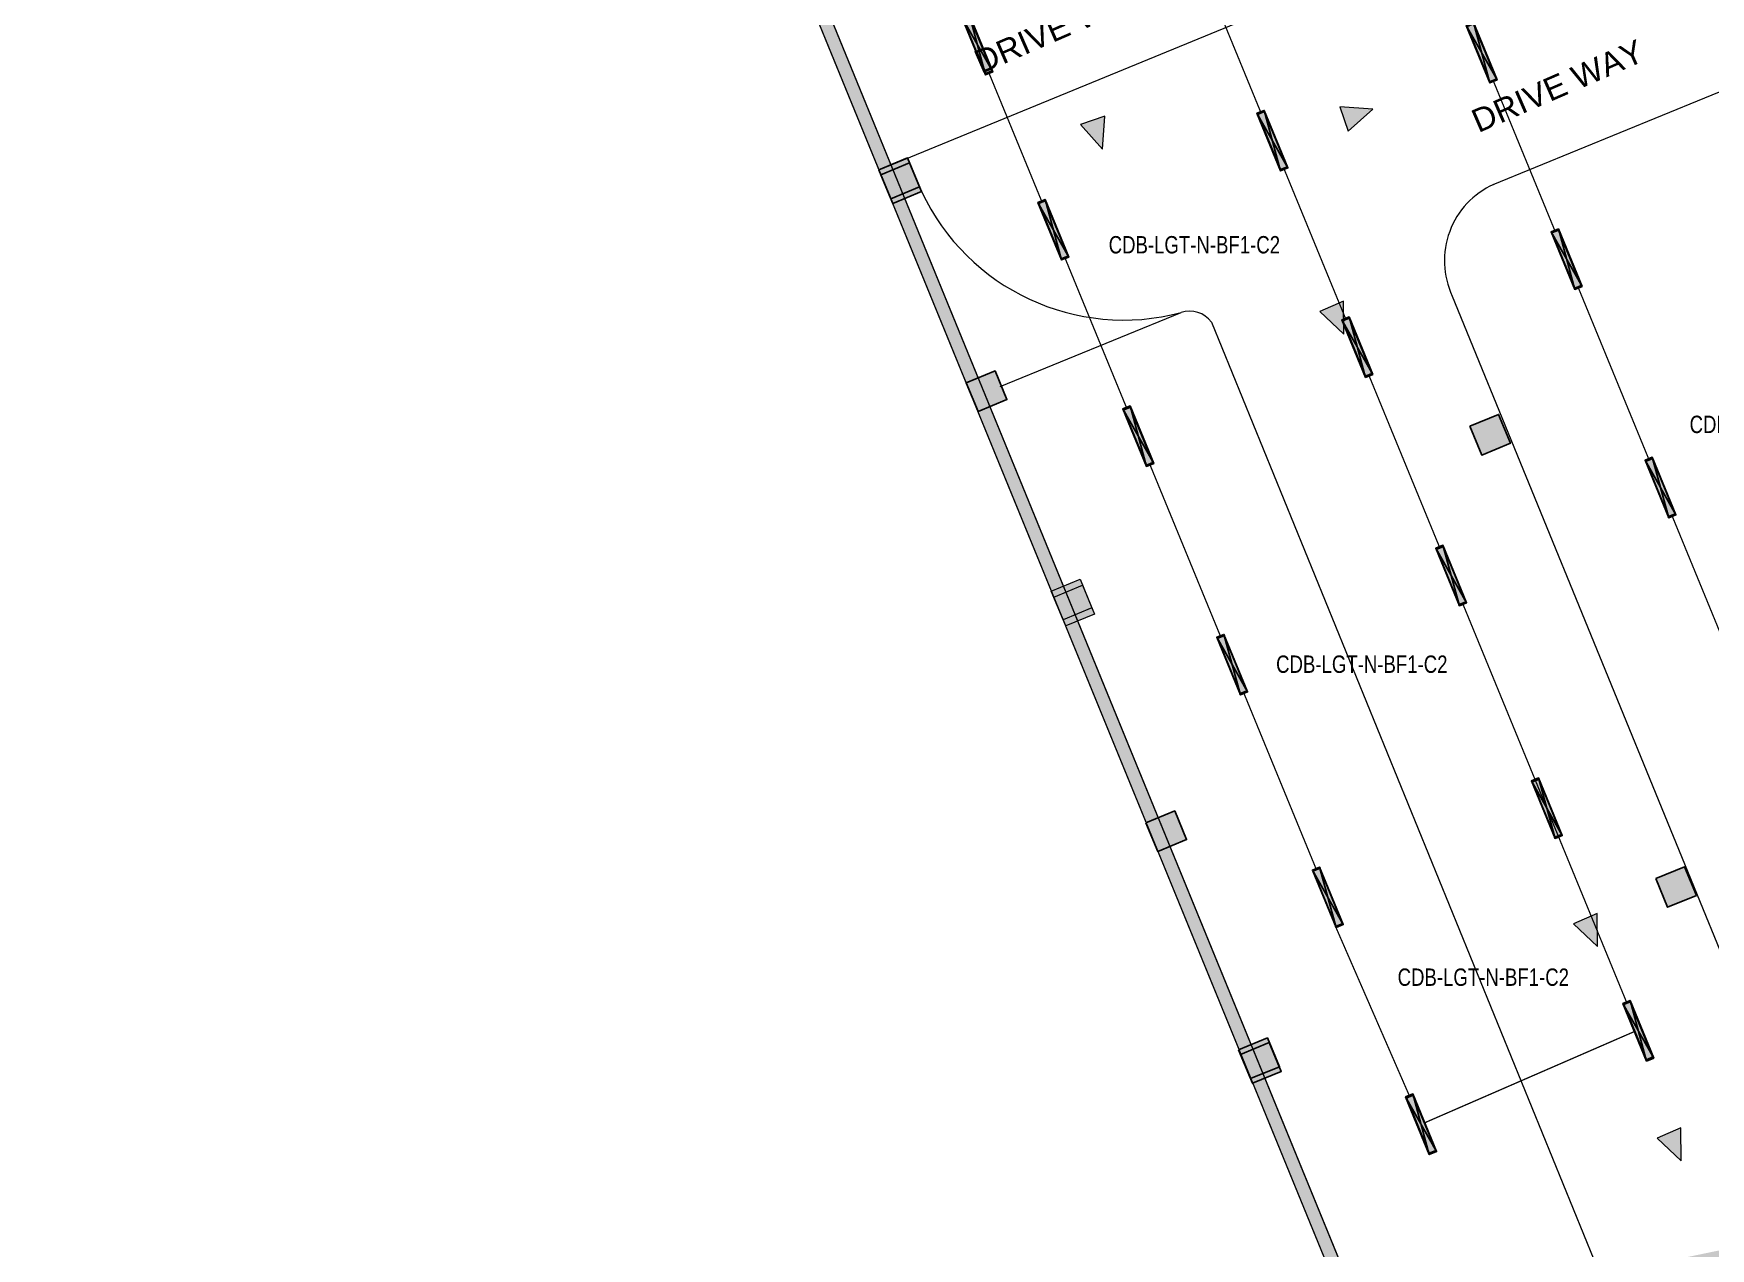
# Model space of a CAD drawing. Header units: inches. Extents: x 1195829 to 1240342, y -967019 to -858076.
# Drawn here: x 1217131 to 1218424, y -912571 to -911634 of the extents above; entities that cross this region are included whole.
import ezdxf

# ---------------------------------------------------------------- set-up
doc = ezdxf.new("R2010")
doc.units = ezdxf.units.IN
doc.header["$LTSCALE"] = 6
doc.layers.get('0').update_dxf_attribs({"color": 251})
doc.layers.add('CELLING', color=251, linetype='Continuous')
doc.layers.add('E-WIRING', color=251, linetype='Continuous')
for name, color, linetype, lineweight in [('column', 251, 'Continuous', 25), ('ELECT TEXT', 3, 'Continuous', 20), ('Hatch', 251, 'Continuous', 0), ('W', 251, 'Continuous', 5), ('wall', 251, 'Continuous', 30)]:
    doc.layers.add(name, color=color, linetype=linetype, lineweight=lineweight)
doc.styles.add('ARI', font='arial.ttf')
doc.styles.get("Standard").update_dxf_attribs({"font": 'stylu.ttf', "height": 96})
pattern_1 = [(0, (-27.81927828272455, 2.940102126449346), (0, 0.001397), [0.001016, -0.000381]), (90, (-27.81927828272455, 2.940102126449346), (-0.001397, 0), [0.001016, -0.000381])]

# ---------------------------------------------------------------- blocks, each defined once
blk = doc.blocks.new('sdfdsf')
at = {"lineweight": -3}
blk.add_hatch(color=7, dxfattribs=at).paths.add_polyline_path([(23236.66559868997, 14983.34885737138), (23242.08212489375, 14983.34885737138), (23242.08212489375, 15029.49406542082), (23236.66559868997, 15029.49406542082)])
at = {"layer": 'Hatch'}
h = blk.add_hatch(dxfattribs=at)
h.set_pattern_fill('ANGLE', color=5, scale=0.0002)
h.set_pattern_definition(pattern_1)
h.paths.add_polyline_path([(23236.37386179186, 15029.49354817548), (23242.37386179186, 15029.49354817548), (23242.37386179186, 15030.44133051667), (23236.37386179186, 15030.44133051667)])
h = blk.add_hatch(dxfattribs=at)
h.set_pattern_fill('ANGLE', color=5, scale=0.0002)
h.set_pattern_definition(pattern_1)
h.paths.add_polyline_path([(23236.37386179186, 14983.34885737138), (23242.37386179186, 14983.34885737138), (23242.37386179186, 14982.44133051666), (23236.37386179186, 14982.44133051666)])
for p, q in [((23242.37386179186, 15030.44133051667), (23236.37386179186, 14982.44133051666)), ((23242.37386179186, 14982.44133051666), (23236.37386179186, 15030.44133051667))]:
    blk.add_line(p, q)
at = {"layer": 'CELLING', "color": 5}
for points in [[(23236.37386179186, 14982.44133051666), (23242.37386179186, 14982.44133051666), (23242.37386179186, 15030.44133051667), (23236.37386179186, 15030.44133051667)], [(23242.37386179186, 15029.49354817548), (23236.37386179186, 15029.49354817548), (23236.37386179186, 15030.44133051667), (23242.37386179186, 15030.44133051667)], [(23236.37386179186, 15029.49354817548), (23242.37386179186, 15029.49354817548), (23242.37386179186, 15030.44133051667), (23236.37386179186, 15030.44133051667)], [(23236.66559868997, 14983.34885737138), (23242.08212489375, 14983.34885737138), (23242.08212489375, 15029.49406542082), (23236.66559868997, 15029.49406542082)], [(23236.37386179186, 14983.34885737138), (23242.37386179186, 14983.34885737138), (23242.37386179186, 14982.44133051666), (23236.37386179186, 14982.44133051666)], [(23236.37386179186, 14983.34885737138), (23242.37386179186, 14983.34885737138), (23242.37386179186, 14982.44133051666), (23236.37386179186, 14982.44133051666)]]:
    blk.add_lwpolyline(points, close=True, dxfattribs=at)
blk = doc.blocks.new('qwwesdasdqweqwe')
at = {"layer": 'column', "ltscale": 10, "true_color": 0x636466, "extrusion": (0.9999978213687803, 0.002087402911023105, -2.603821939083204e-06)}
h = blk.add_hatch(color=251, dxfattribs=at)
h.dxf.hatch_style = 1
h.paths.add_polyline_path([(4665.743146494031, 7646.102168586096), (4665.622286166064, 7670.101864267212), (4689.621981848031, 7670.222724594713), (4689.742842175998, 7646.223028913829)])
h = blk.add_hatch(color=251, dxfattribs=at)
h.dxf.hatch_style = 1
h.paths.add_polyline_path([(4661.869277724996, 7646.096656698078), (4661.748417397961, 7670.096352379194), (4685.748113078997, 7670.217212706697), (4685.868973406032, 7646.217517026045)])
h = blk.add_hatch(color=251, dxfattribs=at)
h.dxf.hatch_style = 1
h.paths.add_polyline_path([(4661.374469932169, 7993.742520016907), (4661.340310798027, 8017.742495707143), (4685.340286488645, 8017.776654841286), (4685.374445621856, 7993.776679150585)])
h = blk.add_hatch(color=251, dxfattribs=at)
h.dxf.hatch_style = 1
h.paths.add_polyline_path([(4661.374469932169, 7993.742520016907), (4661.340310798027, 8017.742495707143), (4685.340286488645, 8017.776654841286), (4685.374445621856, 7993.776679150585)])
h = blk.add_hatch(color=251, dxfattribs=at)
h.dxf.hatch_style = 1
h.paths.add_polyline_path([(4472.743757747114, 7646.272901098191), (4472.622897420079, 7670.272596779424), (4496.622593101114, 7670.393457106925), (4496.743453428149, 7646.393761426042)])
h = blk.add_hatch(color=251, dxfattribs=at)
h.dxf.hatch_style = 1
h.paths.add_polyline_path([(4472.743757747114, 7646.272901098191), (4472.622897420079, 7670.272596779424), (4496.622593101114, 7670.393457106925), (4496.743453428149, 7646.393761426042)])
h = blk.add_hatch(color=251, dxfattribs=at)
h.dxf.hatch_style = 1
h.paths.add_polyline_path([(4284.374851791188, 7993.205936955226), (4284.340692657046, 8017.205912645578), (4308.340668346733, 8017.240071779488), (4308.374827480875, 7993.240096088554)])
h = blk.add_hatch(color=251, dxfattribs=at)
h.dxf.hatch_style = 1
h.paths.add_polyline_path([(4284.374851791188, 7993.205936955226), (4284.340692657046, 8017.205912645578), (4308.340668346733, 8017.240071779488), (4308.374827480875, 7993.240096088554)])
h = blk.add_hatch(color=251, dxfattribs=at)
h.dxf.hatch_style = 1
h.paths.add_polyline_path([(4106.306691458449, 7646.617132376871), (4106.185831130482, 7670.61682805822), (4130.185526810586, 7670.737688385721), (4130.306387139484, 7646.737992704838)])
h = blk.add_hatch(color=251, dxfattribs=at)
h.dxf.hatch_style = 1
h.paths.add_polyline_path([(4106.306691458449, 7646.617132376871), (4106.185831130482, 7670.61682805822), (4130.185526810586, 7670.737688385721), (4130.306387139484, 7646.737992704838)])
h = blk.add_hatch(color=251, dxfattribs=at)
h.dxf.hatch_style = 1
h.paths.add_polyline_path([(3928.868234681897, 7646.458026665074), (3928.747374354862, 7670.457722346191), (3952.747070034966, 7670.578582673693), (3952.867930362001, 7646.578886993041)])
h = blk.add_hatch(color=251, dxfattribs=at)
h.dxf.hatch_style = 1
h.paths.add_polyline_path([(3932.85018319916, 7646.463692369396), (3932.729322872125, 7670.463388050513), (3956.729018552229, 7670.584248378015), (3956.849878880195, 7646.584552697364)])
at = {"layer": 'W', "ltscale": 10, "true_color": 0x636466, "extrusion": (0.9999978213687803, 0.002087402911023105, -2.603821939083204e-06)}
h = blk.add_hatch(dxfattribs=at)
h.set_pattern_fill('AR-CONC', color=251, scale=0.05999999999999999, angle=67.73998737771194)
h.set_pattern_definition([(117.7399873777119, (-1255000.795014735, -687277.9978450146), (5.025879184632159, 9.754160520284726), [1.143, -12.573]), (62.73998737771194, (-1255000.795014735, -687277.9978450146), (-11.41012660779717, 2.385445768234761), [0.9144, -10.0584350502]), (168.1914320777119, (-1255000.376192779, -687277.1850009292), (-6.384247001638101, 12.13960608481892), [0.9714005279999997, -10.685414676]), (113.9241873777119, (-1255003.615860461, -687276.8432310594), (8.495798517173489, 14.09703731469818), [1.7145, -18.8595]), (164.3755449877119, (-1255002.907879225, -687275.6684784434), (-8.34332283605793, 18.80634042143241), [1.4571013884, -16.0281364896]), (58.92413854771196, (-1255003.615860461, -687276.8432310594), (-8.343322835074853, 18.80634042190356), [1.3715980242, -15.0875839152]), (88.73998737771196, (-1255002.333342052, -687275.7214616848), (9.124614946391507, 6.094566590057306), [1.143, -12.573]), (33.73998737771197, (-1255002.333342052, -687275.7214616848), (-8.822999070371633, 7.618109914145192), [0.9143999999999999, -10.0584]), (139.1914323777119, (-1255001.572957471, -687275.2135811371), (0.301615815546719, 13.71267650703786), [0.9714005279999999, -10.685396256]), (105.239987377712, (-1255000.795014735, -687277.9978450146), (-4.625011332086824, 2.093324825734518), [0, -9.936479999999998, 0, -10.2108, 0, -10.0965]), (75.23998737771196, (-1255000.795014735, -687277.9978450146), (-4.044154164724, 5.987359235916408), [0, -5.821679999999998, 0, -9.707879999999998, 0, -3.848099999999999]), (35.23998737771193, (-1255002.082409295, -687281.143088), (3.399895598155559, 7.398930378184838), [0, -3.81, 0, -11.8872, 0, -15.7734]), (25.23998737771194, (-1255002.659716272, -687282.5535108635), (1.954878177613395, 8.803294285572129), [0, -4.952999999999999, 0, -7.89432, 0, -11.2014])])
h.paths.add_polyline_path([(5112.275077822153, 8421.181877367897), (5178.943410187727, 8535.59476220177), (5214.323775297031, 8638.584009260405), (5251.628468807787, 8747.174813355668), (5275.544794780668, 8816.793213187484), (5327.527398441918, 8943.792289150646), (4297.237570898142, 10148.30303256051), (2829.988019734621, 9527.235072775395), (2830.307441781741, 8821.88332192204), (2985.560206064954, 8822.332822872093), (2985.610534766456, 7646.520726051764), (4900.315027442761, 7646.520726145711), (4962.125299182022, 7963.872467790497), (5020.528389865533, 8263.73076301429)])
h.paths.add_polyline_path([(5103.63490630826, 8426.216501108254), (5169.806485734414, 8539.776883189916), (5204.866283081239, 8641.83298463584), (5242.170976591762, 8750.423788730986), (5266.180910520023, 8820.314673393732), (5315.9602800922, 8941.931012177141), (4294.395663568284, 10136.24112064787), (2839.991020845715, 9520.610246239696), (2840.302901132964, 8831.9123035355), (2995.559776799753, 8832.361816389486), (2995.61010674201, 7656.520726052113), (4894.51389755751, 7656.520726145478), (4951.836202139733, 7965.563347849296), (5010.153759374283, 8265.788794303662)], flags=16)
at = {"layer": 'W', "ltscale": 10, "extrusion": (0.9999978213687803, 0.002087402911023105, -2.603821939083204e-06)}
h = blk.add_hatch(color=256, dxfattribs=at)
h.dxf.hatch_style = 1
h.paths.add_polyline_path([(4847.122272907756, 7918.999646014963), (4870.365602272563, 7929.50320837344), (4846.67052001413, 7938.943561068534)])
h = blk.add_hatch(color=256, dxfattribs=at)
h.dxf.hatch_style = 1
h.paths.add_polyline_path([(4669.74836742226, 7921.858601737042), (4692.991696787998, 7932.362164095752), (4669.296614529565, 7941.80251679073)])
at = {"layer": 'W', "ltscale": 10, "true_color": 0x636466, "extrusion": (0.9999978213687803, 0.002087402911023105, -2.603821939083204e-06)}
h = blk.add_hatch(color=251, dxfattribs=at)
h.dxf.hatch_style = 1
h.paths.add_polyline_path([(4284.868546173908, 7646.450925668978), (4284.747685845941, 7670.450621350328), (4308.747381527908, 7670.571481677829), (4308.868241855875, 7646.571785996945)])
h = blk.add_hatch(color=251, dxfattribs=at)
h.dxf.hatch_style = 1
h.paths.add_polyline_path([(4279.743848858401, 7646.443634070563), (4279.622988530435, 7670.443329751564), (4303.622684212402, 7670.564190079065), (4303.743544540368, 7646.564494398413)])
at = {"layer": 'W', "ltscale": 10, "extrusion": (0.9999978213687803, 0.002087402911023105, -2.603821939083204e-06)}
h = blk.add_hatch(color=256, dxfattribs=at)
h.dxf.hatch_style = 1
h.paths.add_polyline_path([(4158.625239478424, 7919.583628251881), (4181.868568844162, 7930.087190610589), (4158.173486585729, 7939.527543305453)])
h = blk.add_hatch(color=256, dxfattribs=at)
h.dxf.hatch_style = 1
h.paths.add_polyline_path([(4038.331788608804, 7992.636299860179), (4029.755527815782, 8016.657643142451), (4018.417305900715, 7993.809844428309)])
h = blk.add_hatch(color=256, dxfattribs=at)
h.dxf.hatch_style = 1
h.paths.add_polyline_path([(3955.318181728944, 7803.530243534008), (3979.339525010437, 7812.106504327292), (3956.491726296954, 7823.444726241465)])
at = {"layer": 'column', "color": 251, "ltscale": 10, "true_color": 0x636466, "extrusion": (0.9999978213687805, 0.002087402911023105, -2.603821939083312e-06)}
for points, elevation in [([(4665.743146494031, 7646.102168586096), (4665.622286166064, 7670.101864267212), (4689.621981848031, 7670.222724594713), (4689.742842175998, 7646.223028913829), (4665.743146494031, 7646.102168586096)], 2940486022.350811), ([(4661.869277724996, 7646.096656698078), (4661.748417397961, 7670.096352379194), (4685.748113078997, 7670.217212706697), (4685.868973406032, 7646.217517026045), (4661.869277724996, 7646.096656698078)], 2940490108.270874), ([(4661.374469932169, 7993.742520016907), (4661.340310798027, 8017.742495707143), (4685.340286488645, 8017.776654841286), (4685.374445621856, 7993.776679150585), (4661.374469932169, 7993.742520016907)], 2940490108.270874), ([(4661.374469932169, 7993.742520016907), (4661.340310798027, 8017.742495707143), (4685.340286488645, 8017.776654841286), (4685.374445621856, 7993.776679150585), (4661.374469932169, 7993.742520016907)], 2940490108.270874), ([(4472.743757747114, 7646.272901098191), (4472.622897420079, 7670.272596779424), (4496.622593101114, 7670.393457106925), (4496.743453428149, 7646.393761426042), (4472.743757747114, 7646.272901098191)], 2940487982.393943), ([(4472.743757747114, 7646.272901098191), (4472.622897420079, 7670.272596779424), (4496.622593101114, 7670.393457106925), (4496.743453428149, 7646.393761426042), (4472.743757747114, 7646.272901098191)], 2940487982.393943), ([(4284.374851791188, 7993.205936955226), (4284.340692657046, 8017.205912645578), (4308.340668346733, 8017.240071779488), (4308.374827480875, 7993.240096088554), (4284.374851791188, 7993.205936955226)], 2940490108.270874), ([(4284.374851791188, 7993.205936955226), (4284.340692657046, 8017.205912645578), (4308.340668346733, 8017.240071779488), (4308.374827480875, 7993.240096088554), (4284.374851791188, 7993.205936955226)], 2940490108.270874), ([(4106.306691458449, 7646.617132376871), (4106.185831130482, 7670.61682805822), (4130.185526810586, 7670.737688385721), (4130.306387139484, 7646.737992704838), (4106.306691458449, 7646.617132376871)], 2940486022.35081), ([(4106.306691458449, 7646.617132376871), (4106.185831130482, 7670.61682805822), (4130.185526810586, 7670.737688385721), (4130.306387139484, 7646.737992704838), (4106.306691458449, 7646.617132376871)], 2940486022.35081), ([(3928.868234681897, 7646.458026665074), (3928.747374354862, 7670.457722346191), (3952.747070034966, 7670.578582673693), (3952.867930362001, 7646.578886993041), (3928.868234681897, 7646.458026665074)], 2940490108.270874), ([(3932.85018319916, 7646.463692369396), (3932.729322872125, 7670.463388050513), (3956.729018552229, 7670.584248378015), (3956.849878880195, 7646.584552697364), (3932.85018319916, 7646.463692369396)], 2940486022.350811)]:
    blk.add_lwpolyline(points, dxfattribs=dict(at, elevation=elevation))
at = {"layer": 'W', "color": 251, "ltscale": 10, "true_color": 0x636466, "extrusion": (0.9999978213687805, 0.002087402911023105, -2.603821939083312e-06)}
for p, q in [((2940483693.309808, 6142173.85447594, 362.1097073028795), (2940484180.510491, 6143032.621364223, 361.8384825111134)), ((2940479606.96194, 6142113.734971341, 182.6392074585892), (2940487660.725911, 6142994.3131961, 181.7134654069087)), ((2940479605.363213, 6142879.386135422, -9.981289005838335), (2940484736.762191, 6140975.388791807, -9.99463997152634)), ((2940479605.363213, 6142879.386135422, -9.981289005838335), (2940484736.762191, 6140975.388791807, -9.99463997152634)), ((2940479676.636653, 6142873.733769609, 0.01852544141001999), (2940484736.741343, 6140985.388770076, 0.005360028939321637)), ((2940479676.636653, 6142873.733769609, 0.01852544141001999), (2940484736.741343, 6140985.388770076, 0.005360028939321637)), ((2940487662.561638, 6142114.673892365, 13.34207431285176), (2940479606.99475, 6142097.993947433, 163.8853621565504)), ((2940483693.451902, 6142106.223251017, 715.5137272113934), (2940483693.450943, 6142106.318594215, 423.7360429449473)), ((2940483693.846103, 6141916.471226541, -9.967927989084274), (2940483693.850457, 6141915.359770335, 771.1861474433681))]:
    blk.add_line(p, q, dxfattribs=at)
for points, elevation in [([(5112.275077766739, 8421.18187739064), (5178.943410131149, 8535.594762224435), (5214.32377524022, 8638.584009283302), (5251.628468750976, 8747.174813378351), (5275.544794724323, 8816.793213210287), (5327.52739838697, 8943.792289173412), (4297.237570841797, 10148.30303258317), (2829.98801967781, 9527.235072797928), (2830.307441725396, 8821.883321944628), (2985.560206009075, 8822.332822894916), (2985.610534709878, 7646.520726074441), (4900.31502738595, 7646.520726168621), (5065.453047093935, 7935.302030502842), (5020.528389809653, 8263.730763036963), (5112.275077766739, 8421.18187739064)], 2940493207.749068), ([(4284.868546173908, 7646.450925668978), (4284.747685845941, 7670.450621350328), (4308.747381527908, 7670.571481677829), (4308.868241855875, 7646.571785996945), (4284.868546173908, 7646.450925668978)], 2940490108.270875), ([(4279.743848858401, 7646.443634070563), (4279.622988530435, 7670.443329751564), (4303.622684212402, 7670.564190079065), (4303.743544540368, 7646.564494398413), (4279.743848858401, 7646.443634070563)], 2940486022.35081)]:
    blk.add_lwpolyline(points, dxfattribs=dict(at, elevation=elevation))
at = {"layer": 'W', "color": 251, "ltscale": 10, "true_color": 0x636466, "extrusion": (0.9999978213687805, 0.002087402911023105, -2.603821939083312e-06), "elevation": 2940493207.749069}
blk.add_lwpolyline([(5103.634906251915, 8426.216501131014), (5169.806485679001, 8539.776883212593), (5204.866283025593, 8641.832984658398), (5242.170976535417, 8750.423788753797), (5266.180910463445, 8820.314673416431), (5315.960280035622, 8941.931012199786), (4294.395663511939, 10136.24112067073), (2839.99102078937, 9520.610246262555), (2840.302901077084, 8831.912303558121), (2995.559776742943, 8832.361816412342), (2995.61010668613, 7656.520726074941), (4894.513897500932, 7656.520726168073), (5055.084579827264, 7937.31500456881), (5010.153759318404, 8265.788794326343)], close=True, dxfattribs=at)
at = {"layer": 'W', "ltscale": 10, "extrusion": (0.9999978213687805, 0.002087402911023105, -2.603821939083312e-06)}
for points, elevation in [([(4847.122272907756, 7918.999646014963), (4870.365602272563, 7929.50320837344), (4846.67052001413, 7938.943561068534), (4847.122272907756, 7918.999646014963)], 2940490192.914194), ([(4669.74836742226, 7921.858601737042), (4692.991696787998, 7932.362164095752), (4669.296614529565, 7941.80251679073), (4669.74836742226, 7921.858601737042)], 2940490192.914194), ([(4158.625239478424, 7919.583628251881), (4181.868568844162, 7930.087190610589), (4158.173486585729, 7939.527543305453), (4158.625239478424, 7919.583628251881)], 2940490192.914194), ([(4038.331788608804, 7992.636299860179), (4029.755527815782, 8016.657643142451), (4018.417305900715, 7993.809844428309), (4038.331788608804, 7992.636299860179)], 2940490192.914195), ([(3955.318181728944, 7803.530243534008), (3979.339525010437, 7812.106504327292), (3956.491726296954, 7823.444726241465), (3955.318181728944, 7803.530243534008)], 2940490108.270875)]:
    blk.add_lwpolyline(points, dxfattribs=dict(at, elevation=elevation))
at = {"layer": 'W', "color": 251, "ltscale": 10, "true_color": 0x636466, "extrusion": (0.9999978213687805, 0.002087402911023105, -2.603821939083312e-06)}
for centre, radius, start, end in [((4183.402126456611, 8083.318899138842, 2940490108.270874), 64.75926147267275, 182.1667073512638, 272.5219873448564), ((4139.289632784203, 7819.274118811605, 2940486021.806883), 20.39889708425917, 103.1115410361269, 176.8715602842752), ((3948.078815944493, 7842.654251690698, 2940486021.806882), 172.2872950776371, 272.8779171882577, 352.5741672365275)]:
    blk.add_arc(centre, radius, start, end, dxfattribs=at)
at = {"layer": 'wall', "extrusion": (0.9999978213687805, 0.002087402911023105, -2.603821939083312e-06), "style": 'ARI'}
for p in [(4077.70265943557, 8084.875943589403, 2940484154.590037), (3890.297932855785, 7747.380628332357, 2940484239.233358)]:
    blk.add_text('DRIVE WAY', height=18, rotation=91.2555922012224, dxfattribs=at).set_placement(p)

msp = doc.modelspace()

# ---------------------------------------------------------------- linework, layer by layer
at = {"layer": 'wall', "color": 6, "ltscale": 6, "const_width": 1}
for points, elevation in [([(1218036.494548105, -911595.757425633), (1218076.916282344, -911694.1124123795)], 2940530845.824362), ([(1217908.048721818, -911762.8139457575), (1217867.626987579, -911664.458959011)], 2940530845.824362), ([(1218304.059783152, -911786.3917545442), (1218256.510822874, -911670.6946355565)], 2940530827.956259), ([(1218095.16235048, -911738.509270349), (1218142.351096927, -911853.3302859305)], 2940530845.824362), ([(1217973.843946851, -911922.9084011328), (1217926.294789955, -911807.210803727)], 2940530845.824362), ([(1218321.945770799, -911829.9124543071), (1218376.077172986, -911961.6261201018)], 2940530827.956259), ([(1218160.597298405, -911897.7270890996), (1218214.728553103, -912029.440815509)], 2940530845.824362), ([(1218045.861290335, -912098.1422265155), (1217991.729737879, -911966.4286224776)], 2940530845.824362), ([(1218394.323241122, -912006.0229780714), (1218449.818485527, -912141.0551760877)], 2940530827.956259), ([(1218232.974621239, -912073.8376734784), (1218288.829992483, -912209.7465698762)], 2940530845.824362), ([(1218232.974768728, -912073.8376128639), (1218359.350241878, -912381.3372633201)], 2940530845.824362), ([(1218119.602452607, -912277.5713442581), (1218064.107358471, -912142.539084485)], 2940530845.824362), ([(1218306.371106335, -912252.427265915), (1218358.98996477, -912380.4606266953)], 2940530845.824362), ([(1218191.516820635, -912452.5551426293), (1218135.07371712, -912323.1085814863)], 2940530827.956259), ([(1218364.654877405, -912403.4591884718), (1218203.414658326, -912473.6131923556)], 2940530827.956259)]:
    msp.add_lwpolyline(points, dxfattribs=dict(at, elevation=elevation))

# ---------------------------------------------------------------- block references
at = {"layer": 'E-WIRING', "xscale": -1, "rotation": 22.34151359089078}
for p in [(1245057.748362705, -916688.3364770665, 2940530845.824362), (1245446.632198, -916694.572153612, 2940530827.956259), (1245285.283725606, -916762.3867884045, 2940530845.824362), (1245116.416165081, -916831.0883217825, 2940530845.824362), (1245512.067145925, -916853.7899723626, 2940530827.956259), (1245350.718673531, -916921.6046071551, 2940530845.824362), (1245181.851113005, -916990.3061405331, 2940530845.824362), (1245584.444616248, -917029.9004961269, 2940530827.956259), (1245423.096143854, -917097.7151309194, 2940530845.824362), (1245254.228583328, -917166.4166642973, 2940530845.824362), (1245496.837456395, -917277.1441869052, 2940530845.824362), (1245327.969895869, -917345.8457202832, 2940530845.824362), (1245567.357408032, -917448.7350027204, 2940530845.824362), (1245399.884263897, -917520.8295186544, 2940530863.692465)]:
    msp.add_blockref('sdfdsf', p, dxfattribs=at)
at = {"layer": 'wall', "extrusion": (0.9254743198150852, 0.3788103527571886, -2.603821939083312e-06), "rotation": 89.8804005362004}
msp.add_blockref('qwwesdasdqweqwe', (-1301170.753580616, 40581.23902910866, 774003.8879910553), dxfattribs=at)

# ---------------------------------------------------------------- texts
at = {"layer": 'ELECT TEXT', "color": 5, "linetype": 'ByBlock', "width": 0.8}
for s, p in [('CDB-LGT-N-BF1-C2', (1217959.799938715, -911803.2951892664)), ('CDB-LGT-N-BF1-C3', (1218407.665901684, -911941.7994717968)), ('CDB-LGT-N-BF1-C2', (1218088.888245828, -912126.7005938314)), ('CDB-LGT-N-BF1-C2', (1218182.558541697, -912368.0309609774))]:
    msp.add_text(s, height=13.39124862914427, rotation=0.002460253106020463, dxfattribs=at).set_placement(p)

doc.saveas('drawing.dxf')
